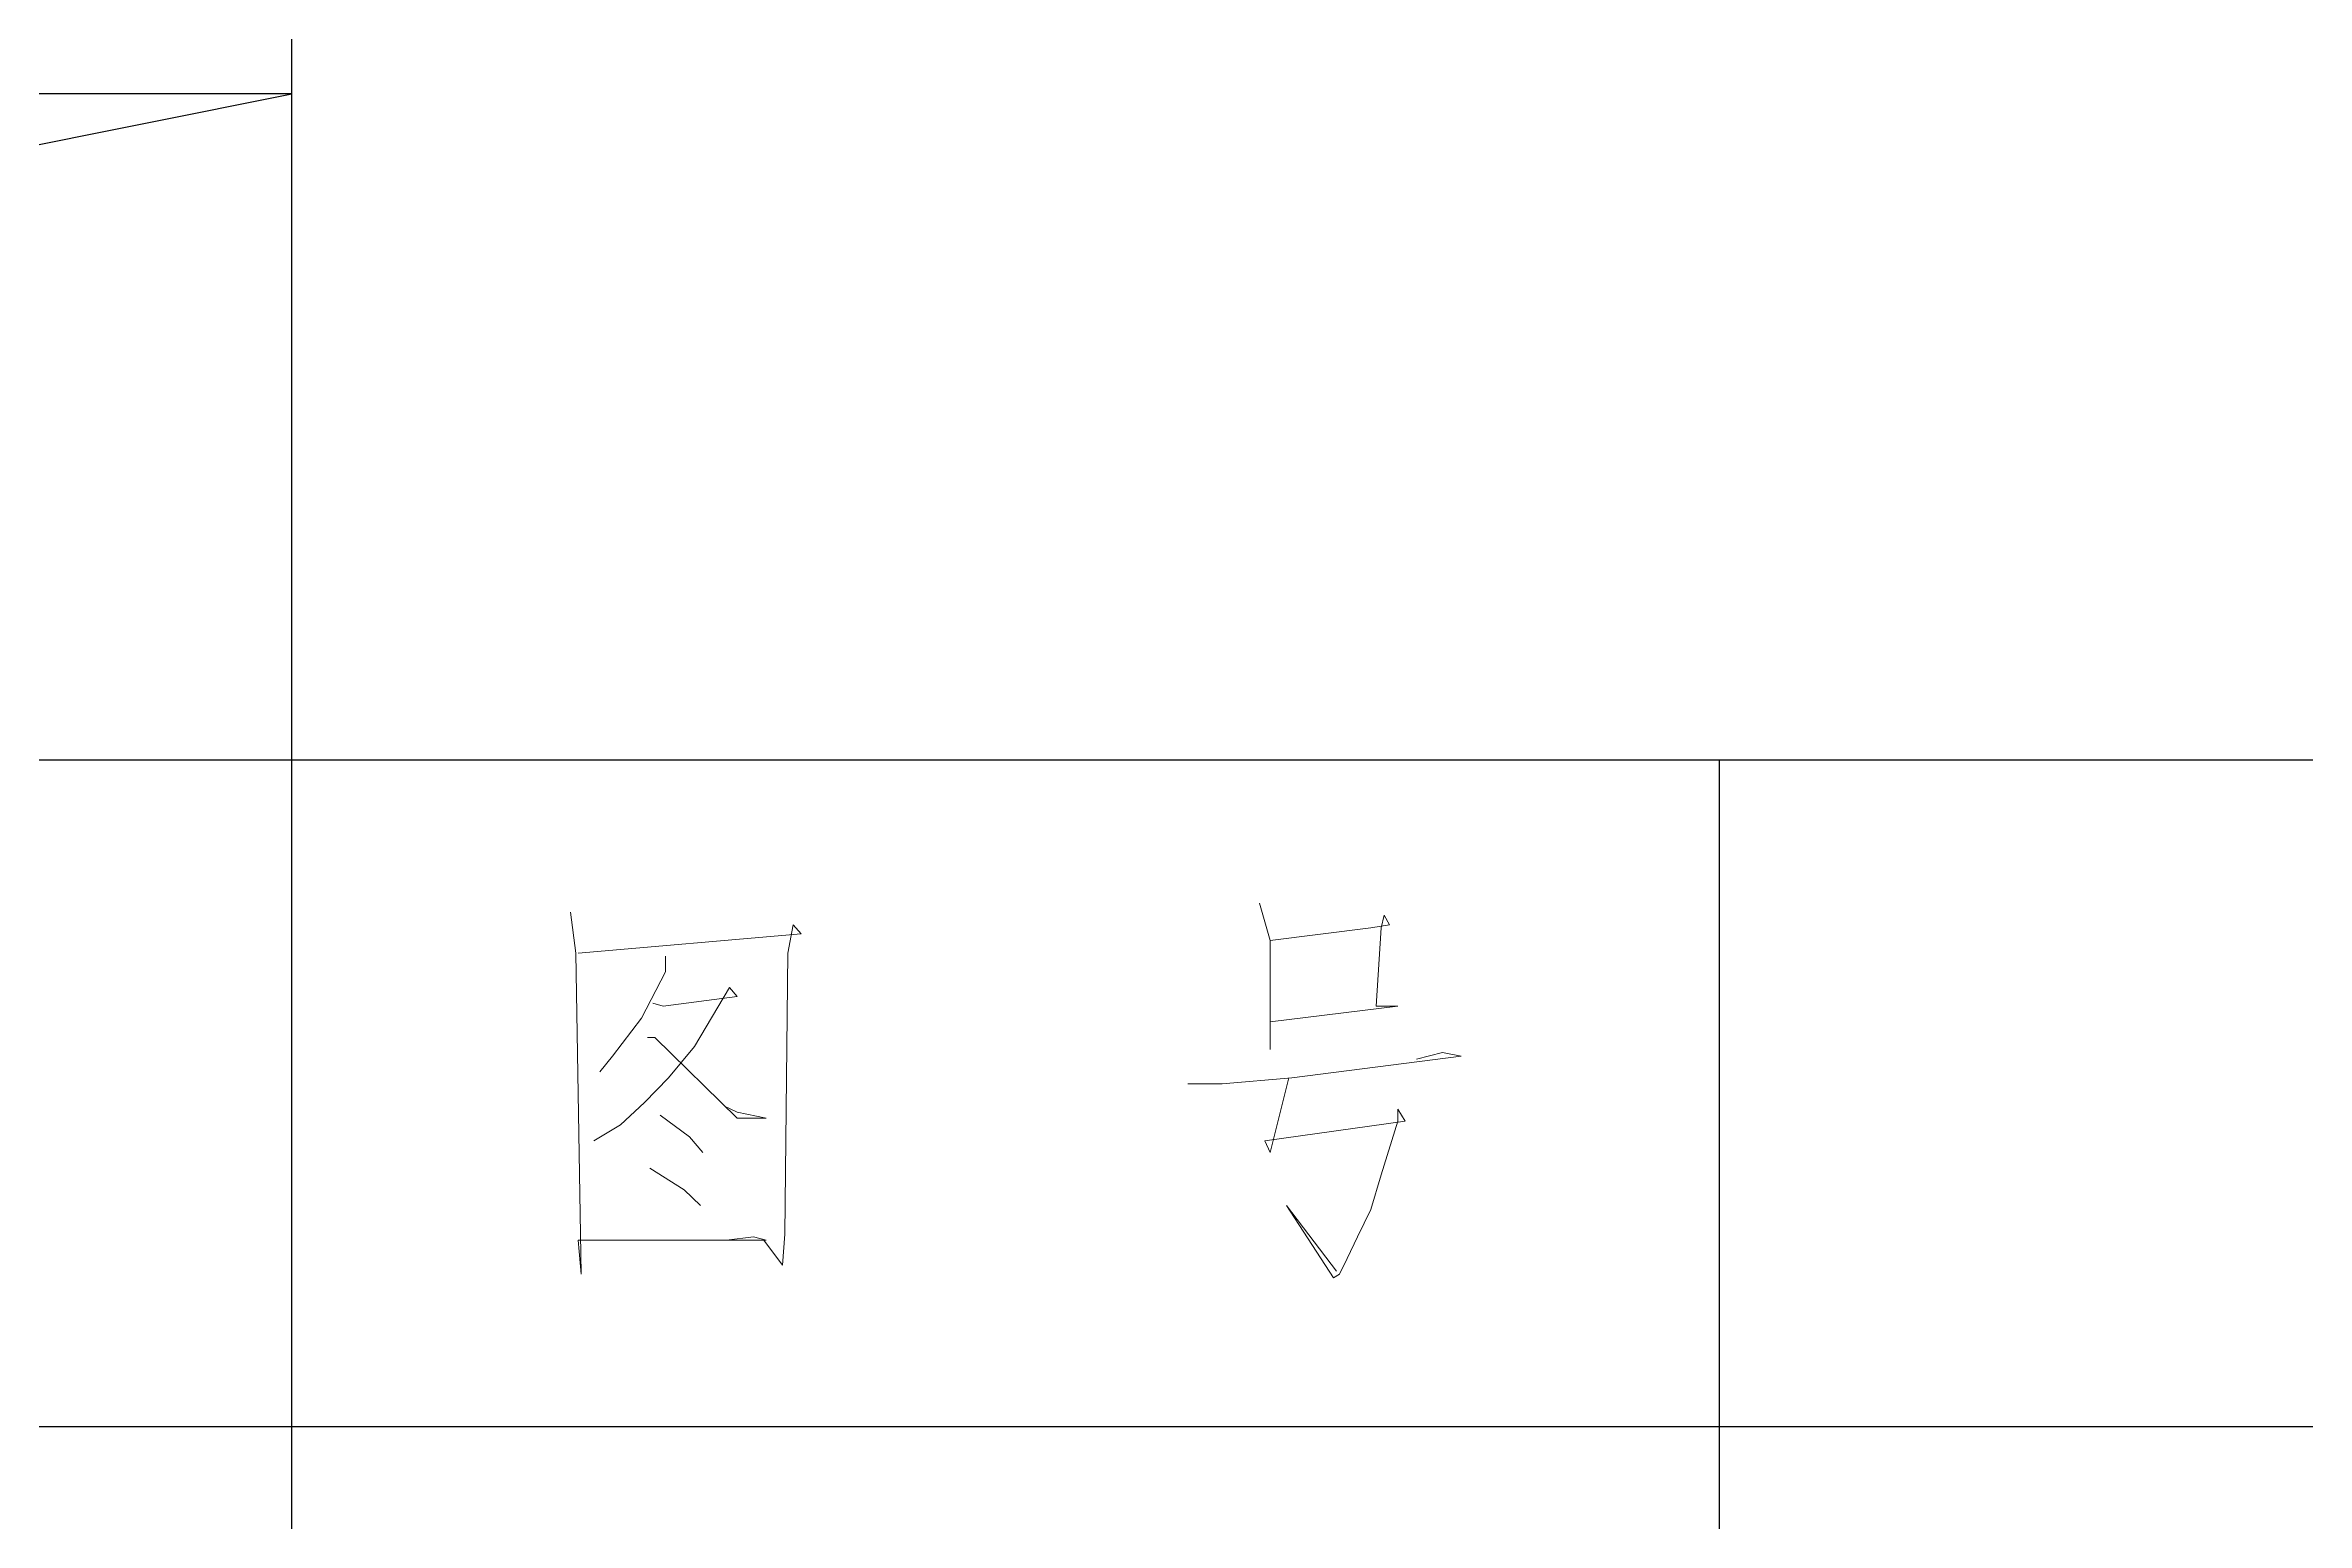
# Model space of a CAD drawing. Extents: x 93518 to 937116, y -359949 to 58022.
# Drawn here: x 758632 to 761008, y -120976 to -119424 of the extents above; entities that cross this region are included whole.
import ezdxf

# ---------------------------------------------------------------- set-up
doc = ezdxf.new("R2010")
doc.units = 0
doc.header["$LTSCALE"] = 1000
doc.header["$MEASUREMENT"] = 0
doc.layers.get('0').update_dxf_attribs({"linetype": 'CONTINUOUS'})
doc.styles.get("Standard").update_dxf_attribs({"font": 'GBENOR', "bigfont": 'GBCBIG'})

msp = doc.modelspace()

# ---------------------------------------------------------------- linework, layer by layer
at = {"color": 2}
for p, q in [((758891.4, -121574.9), (758891.4, -117574.9)), ((758891.4, -119474.9), (749891.4, -119474.9)), ((767891.4, -120174.9), (750891.4, -120174.9)), ((760391.4, -121574.9), (760391.4, -120174.9)), ((767891.4, -120874.9), (749891.4, -120874.9))]:
    msp.add_line(p, q, dxfattribs=at)
at = {"color": 1}
msp.add_line((755391.4, -120174.9), (758891.4, -119474.9), dxfattribs=at)
at = {"color": 7, "lineweight": 0}
for points in [[(759184.4, -120334.4), (759189.9, -120377.5), (759195.4, -120714.7), (759192.2, -120678.7), (759389.9, -120678.7), (759376.5, -120675.5), (759348.3, -120678.7)], [(759908.2, -120325), (759919.2, -120364.2), (759919.2, -120478.7), (759919.2, -120449.7), (760053.3, -120433.2), (760030.5, -120433.2), (760036, -120350.9), (760039.2, -120337.5), (760044.7, -120347.7), (760025.1, -120350.9), (759919.2, -120364.2)], [(759192.2, -120377.5), (759426.7, -120357.1), (759418.1, -120347.7), (759412.6, -120377.5), (759409.5, -120672.4), (759407.1, -120705.3), (759387.5, -120678.7)], [(759284, -120380.7), (759284, -120397.1), (759258.9, -120445.7), (759228.3, -120485.7), (759215, -120502.2)], [(759270.7, -120430.1), (759281.6, -120433.2), (759359.3, -120423), (759351.4, -120413.6), (759314.6, -120475.5), (759287.1, -120508.5), (759262, -120534.4), (759236.9, -120557.9), (759208.7, -120574.4)], [(759265.2, -120466.1), (759273, -120466.1), (759359.3, -120550.8), (759389.9, -120550.8), (759359.3, -120544.6), (759345.9, -120538.3)], [(759832.9, -120514.8), (759869, -120514.8), (759941.9, -120508.5), (760119.9, -120485.7), (760100.3, -120481.8), (760072.9, -120488.9)], [(759938.8, -120508.5), (759919.2, -120586.9), (759913.7, -120574.4), (760061.1, -120554), (760053.3, -120541.4), (760053.3, -120554), (760036, -120610.4), (760025.1, -120646.5), (760010.9, -120675.5), (760000, -120698.3), (759992.1, -120714.7), (759985.8, -120718.6), (759936.4, -120642.6), (759989, -120711.6)], [(759278.5, -120547.7), (759309.1, -120570.4), (759323.2, -120586.9)], [(759267.5, -120603.4), (759303.6, -120626.1), (759320.8, -120642.6)]]:
    msp.add_lwpolyline(points, dxfattribs=at)

# ---------------------------------------------------------------- texts
msp.add_text('556677', height=0.01).set_placement((759194.8, -120678.7))

doc.saveas('drawing.dxf')
